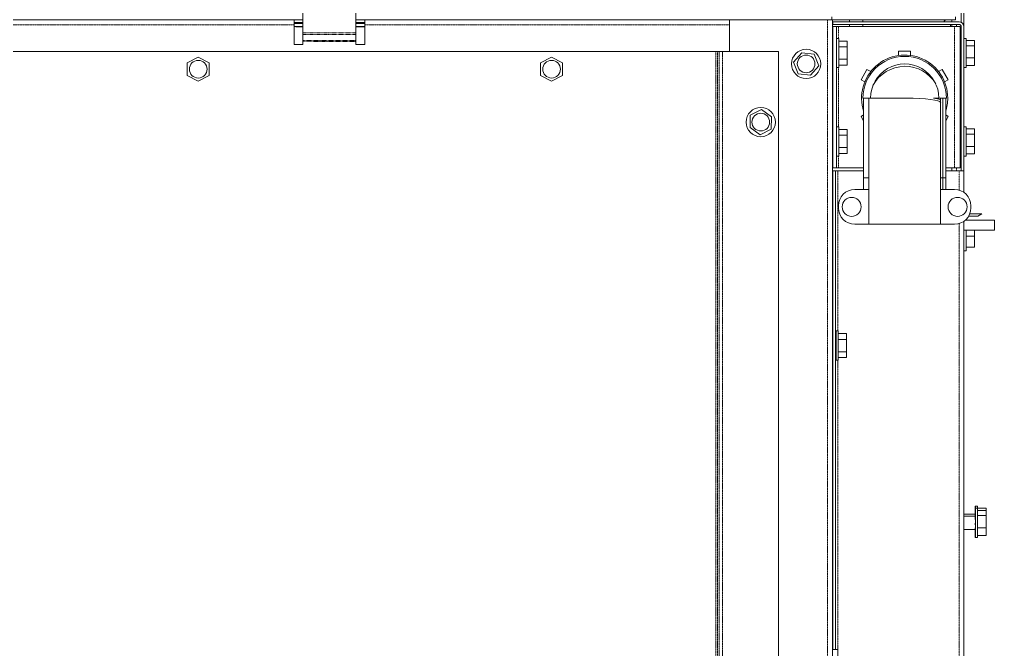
# Model space of a CAD drawing. Header units: millimetres. Extents: x 60499 to 556746, y 248297 to 497145.
# Drawn here: x 535686 to 547272, y 433242 to 440727 of the extents above; entities that cross this region are included whole.
import ezdxf

# ---------------------------------------------------------------- set-up
doc = ezdxf.new("R2010")
doc.units = ezdxf.units.MM
doc.linetypes.add('PHANTOM', pattern=[20, 10, -2, 2, -2, 2, -2])

msp = doc.modelspace()

# ---------------------------------------------------------------- linework, layer by layer
at = {"color": 7, "lineweight": 13, "ltscale": 0.018546}
for p, q in [((539054, 441192), (539054, 440569)), ((539684, 441192), (539684, 440569))]:
    msp.add_line(p, q, dxfattribs=at)
at = {"color": 7, "lineweight": 13, "ltscale": 0.013465}
msp.add_line((546877, 440693), (546877, 441145), dxfattribs=at)
at = {"color": 7, "lineweight": 13, "ltscale": 0.01495}
msp.add_line((546907, 440643), (546907, 441145), dxfattribs=at)
at = {"color": 7, "lineweight": 13, "ltscale": 0.00093364}
msp.add_line((545341, 440725), (545341, 440757), dxfattribs=at)
at = {"color": 7, "lineweight": 13, "ltscale": 0.000999991}
msp.add_line((546810, 440723), (546810, 440757), dxfattribs=at)
at = {"color": 7, "lineweight": 13, "ltscale": 0.03937}
for p, q in [((538949, 440725), (532230, 440725)), ((544124, 440724), (539789, 440725)), ((544124, 440725), (545286, 440725)), ((545349, 440725), (545349, 423543)), ((545349, 440723), (546810, 440723)), ((545353, 440699), (546851, 440699)), ((545353, 440669), (546851, 440669)), ((545353, 440643), (545353, 438964)), ((545393, 440643), (545393, 438964)), ((546798, 440643), (545419, 440643)), ((546865, 440643), (546865, 438964)), ((546877, 438928), (546877, 440643)), ((546907, 438928), (546907, 440643)), ((528543, 440347), (543961, 440347)), ((544041, 440347), (544705, 440347)), ((544705, 440347), (544705, 424179)), ((545717, 439793), (545717, 438848)), ((545777, 438848), (545777, 439793)), ((546632, 439793), (546632, 438848)), ((546658, 438707), (546658, 439793)), ((546692, 438848), (546692, 439793)), ((545353, 433242), (545353, 438928)), ((545383, 433242), (545383, 438928)), ((546907, 423310), (546907, 438328)), ((546632, 438295), (545777, 438295))]:
    msp.add_line(p, q, dxfattribs=at)
at = {"color": 7, "linetype": 'PHANTOM', "lineweight": 13, "ltscale": 0.03937}
for p, q in [((538949, 440662), (532230, 440662)), ((544124, 440662), (539789, 440662)), ((545286, 440725), (545286, 423543)), ((546798, 440643), (546798, 438964)), ((543961, 440347), (543961, 424179)), ((543979, 440347), (543979, 424179)), ((543999, 424179), (543999, 440347)), ((544041, 424179), (544041, 440347)), ((545419, 440155), (545419, 439453)), ((545409, 438928), (545409, 437027)), ((546851, 423310), (546851, 438302)), ((545409, 436680), (545409, 433242))]:
    msp.add_line(p, q, dxfattribs=at)
at = {"color": 7, "lineweight": 13, "ltscale": 0.001865}
for p, q in [((538949, 440725), (538949, 440662)), ((539789, 440725), (539789, 440662)), ((545286, 440725), (545349, 440725))]:
    msp.add_line(p, q, dxfattribs=at)
at = {"color": 7, "lineweight": 13, "ltscale": 0.003125}
for p, q in [((538949, 440723), (539054, 440723)), ((538949, 440691), (539054, 440691)), ((539054, 440678), (538949, 440678)), ((538949, 440645), (539054, 440645)), ((539684, 440723), (539789, 440723)), ((539684, 440691), (539789, 440691)), ((539789, 440678), (539684, 440678)), ((539684, 440645), (539789, 440645)), ((538949, 440431), (539054, 440431)), ((539684, 440431), (539789, 440431))]:
    msp.add_line(p, q, dxfattribs=at)
at = {"color": 7, "lineweight": 13, "ltscale": 0.006885}
for p, q in [((538949, 440662), (538949, 440431)), ((539789, 440662), (539789, 440431))]:
    msp.add_line(p, q, dxfattribs=at)
at = {"color": 7, "lineweight": 13, "ltscale": 0.000166525}
msp.add_line((538971, 440639), (538971, 440645), dxfattribs=at)
at = {"color": 7, "lineweight": 13, "ltscale": 0.002447}
msp.add_line((539054, 440639), (538971, 440639), dxfattribs=at)
at = {"color": 7, "lineweight": 13, "ltscale": 0.00085245}
msp.add_line((539712, 440639), (539684, 440639), dxfattribs=at)
at = {"color": 7, "lineweight": 13, "ltscale": 0.002273}
msp.add_line((539789, 440639), (539712, 440639), dxfattribs=at)
at = {"color": 7, "lineweight": 13, "ltscale": 0.01125}
msp.add_line((544124, 440725), (544124, 440347), dxfattribs=at)
at = {"color": 7, "lineweight": 13, "ltscale": 0.000124954}
for p, q in [((545353, 440673), (545349, 440673)), ((545353, 440639), (545349, 440639)), ((545353, 440408), (545349, 440408)), ((545353, 440249), (545349, 440249)), ((545353, 439358), (545349, 439358)), ((545353, 439199), (545349, 439199)), ((545349, 437518), (545353, 437518)), ((545349, 437369), (545353, 437369)), ((545353, 436933), (545349, 436933)), ((545353, 436774), (545349, 436774))]:
    msp.add_line(p, q, dxfattribs=at)
at = {"color": 7, "lineweight": 13, "ltscale": 0.000899998}
msp.add_line((545353, 440669), (545353, 440699), dxfattribs=at)
at = {"color": 7, "lineweight": 13, "ltscale": 0.0012}
for p, q in [((545353, 440643), (545393, 440643)), ((545353, 438964), (545393, 438964))]:
    msp.add_line(p, q, dxfattribs=at)
at = {"color": 7, "lineweight": 13, "ltscale": 0.000775074}
for p, q in [((545393, 440643), (545419, 440643)), ((545396, 440502), (545422, 440502)), ((545396, 440155), (545422, 440155)), ((545396, 439453), (545422, 439453)), ((546909, 439453), (546935, 439453)), ((545396, 439105), (545422, 439105)), ((546909, 439105), (546935, 439105)), ((545383, 438928), (545409, 438928)), ((545393, 438964), (545419, 438964)), ((545389, 437027), (545415, 437027)), ((545389, 436680), (545415, 436680)), ((545383, 433242), (545409, 433242))]:
    msp.add_line(p, q, dxfattribs=at)
at = {"color": 7, "linetype": 'PHANTOM', "lineweight": 13, "ltscale": 0.0042}
for p, q in [((545419, 440643), (545419, 440502)), ((545419, 439105), (545419, 438964))]:
    msp.add_line(p, q, dxfattribs=at)
at = {"color": 7, "lineweight": 13, "ltscale": 0.000718575}
for p, q in [((545548, 440723), (545548, 440699)), ((545707, 440723), (545707, 440699))]:
    msp.add_line(p, q, dxfattribs=at)
at = {"color": 7, "lineweight": 13, "ltscale": 0.000749994}
for p, q in [((545548, 440669), (545548, 440643)), ((545707, 440669), (545707, 440643)), ((546750, 440643), (546750, 440669)), ((546767, 440643), (546767, 440669))]:
    msp.add_line(p, q, dxfattribs=at)
at = {"color": 7, "lineweight": 13, "ltscale": 0.000718605}
msp.add_line((546767, 440699), (546767, 440723), dxfattribs=at)
at = {"color": 7, "lineweight": 13, "ltscale": 0.001975}
for p, q in [((546798, 440643), (546865, 440643)), ((546798, 438964), (546865, 438964))]:
    msp.add_line(p, q, dxfattribs=at)
at = {"color": 7, "linetype": 'PHANTOM', "lineweight": 13, "ltscale": 0.000749994}
msp.add_line((546820, 440669), (546820, 440643), dxfattribs=at)
at = {"color": 7, "lineweight": 13, "ltscale": 0.000637865}
for p, q in [((539054, 440569), (539054, 440548)), ((539684, 440569), (539684, 440548))]:
    msp.add_line(p, q, dxfattribs=at)
at = {"color": 7, "linetype": 'PHANTOM', "lineweight": 13, "ltscale": 0.01875}
for p, q in [((539684, 440569), (539054, 440569)), ((539684, 440548), (539054, 440548)), ((539054, 440478), (539684, 440478)), ((539054, 440468), (539684, 440467))]:
    msp.add_line(p, q, dxfattribs=at)
at = {"color": 7, "lineweight": 13, "ltscale": 0.002087}
for p, q in [((539054, 440548), (539054, 440478)), ((539684, 440548), (539684, 440478))]:
    msp.add_line(p, q, dxfattribs=at)
at = {"color": 7, "lineweight": 13, "ltscale": 0.000299259}
msp.add_line((539054, 440468), (539054, 440478), dxfattribs=at)
at = {"color": 7, "lineweight": 13, "ltscale": 0.001096}
for p, q in [((539054, 440431), (539054, 440468)), ((539684, 440467), (539684, 440431))]:
    msp.add_line(p, q, dxfattribs=at)
at = {"color": 7, "lineweight": 13, "ltscale": 0.000299289}
msp.add_line((539684, 440467), (539684, 440478), dxfattribs=at)
at = {"color": 7, "lineweight": 13, "ltscale": 6.24769e-05}
for p, q in [((545396, 440502), (545393, 440502)), ((545396, 440451), (545393, 440451)), ((545396, 440378), (545393, 440378)), ((545396, 440337), (545393, 440337)), ((545396, 440328), (545393, 440328)), ((545396, 440320), (545393, 440320)), ((545396, 440279), (545393, 440279)), ((545396, 440206), (545393, 440206)), ((545396, 440155), (545393, 440155)), ((545396, 439453), (545393, 439453)), ((545396, 439402), (545393, 439402)), ((546909, 439451), (546907, 439451)), ((546909, 439385), (546907, 439385)), ((545396, 439329), (545393, 439329)), ((545396, 439287), (545393, 439287)), ((545396, 439279), (545393, 439279)), ((545396, 439270), (545393, 439270)), ((546909, 439320), (546907, 439320)), ((546909, 439277), (546907, 439277)), ((546909, 439257), (546907, 439257)), ((545396, 439229), (545393, 439229)), ((545396, 439156), (545393, 439156)), ((546909, 439221), (546907, 439221)), ((546909, 439141), (546907, 439141)), ((545396, 439105), (545393, 439105)), ((546909, 439106), (546907, 439106)), ((545389, 437027), (545386, 437027)), ((545389, 436976), (545386, 436976)), ((545389, 436903), (545386, 436903)), ((545389, 436862), (545386, 436862)), ((545389, 436853), (545386, 436853)), ((545389, 436845), (545386, 436845)), ((545389, 436803), (545386, 436803)), ((545389, 436730), (545386, 436730)), ((545389, 436680), (545386, 436680))]:
    msp.add_line(p, q, dxfattribs=at)
at = {"color": 7, "lineweight": 13, "ltscale": 0.001518}
for p, q in [((545393, 440451), (545393, 440502)), ((545396, 440451), (545396, 440502)), ((545393, 439402), (545393, 439453)), ((545396, 439402), (545396, 439453))]:
    msp.add_line(p, q, dxfattribs=at)
at = {"color": 7, "lineweight": 13, "ltscale": 0.002172}
for p, q in [((545393, 440378), (545393, 440451)), ((545393, 439329), (545393, 439402))]:
    msp.add_line(p, q, dxfattribs=at)
at = {"color": 7, "lineweight": 13, "ltscale": 0.00366}
for p, q in [((545396, 440328), (545396, 440451)), ((545396, 439279), (545396, 439402))]:
    msp.add_line(p, q, dxfattribs=at)
at = {"color": 7, "lineweight": 13, "ltscale": 0.005178}
for p, q in [((545422, 440328), (545422, 440502)), ((545422, 439279), (545422, 439453))]:
    msp.add_line(p, q, dxfattribs=at)
at = {"color": 7, "lineweight": 13, "ltscale": 0.003}
for p, q in [((545422, 440471), (545522, 440471)), ((545422, 440402), (545522, 440402)), ((546935, 440477), (547036, 440477)), ((546935, 440416), (547036, 440416)), ((545422, 440255), (545522, 440255)), ((545422, 440186), (545522, 440186)), ((546935, 440270), (547036, 440270)), ((546935, 440180), (547036, 440180)), ((545422, 439422), (545522, 439422)), ((545422, 439353), (545522, 439353)), ((546935, 439428), (547036, 439428)), ((546935, 439366), (547036, 439366)), ((545422, 439205), (545522, 439205)), ((545422, 439136), (545522, 439136)), ((546935, 439220), (547036, 439220)), ((546935, 439130), (547036, 439130)), ((546935, 438152), (547036, 438152)), ((546935, 438021), (547036, 438021)), ((545415, 436996), (545515, 436996)), ((545415, 436927), (545515, 436927)), ((545415, 436779), (545515, 436779)), ((545415, 436711), (545515, 436711)), ((547072, 434921), (547173, 434921)), ((547072, 434895), (547173, 434895)), ((547072, 434834), (547173, 434834)), ((547072, 434688), (547173, 434688)), ((547072, 434597), (547173, 434597))]:
    msp.add_line(p, q, dxfattribs=at)
at = {"color": 7, "lineweight": 13, "ltscale": 0.00205}
for p, q in [((545522, 440471), (545522, 440402)), ((545522, 439422), (545522, 439353))]:
    msp.add_line(p, q, dxfattribs=at)
at = {"color": 7, "lineweight": 13, "ltscale": 0.004405}
for p, q in [((545522, 440402), (545522, 440255)), ((537810, 440280), (537679, 440211)), ((537941, 440211), (537810, 440280)), ((542009, 440280), (541878, 440211)), ((542140, 440211), (542009, 440280)), ((544983, 440333), (544885, 440222)), ((545130, 440316), (544983, 440333)), ((545183, 440178), (545130, 440316)), ((537679, 440211), (537679, 440063)), ((537941, 440063), (537941, 440211)), ((541878, 440211), (541878, 440063)), ((542140, 440063), (542140, 440211)), ((544885, 440222), (544938, 440083)), ((545085, 440066), (545183, 440178)), ((537679, 440063), (537810, 439995)), ((537810, 439995), (537941, 440063)), ((541878, 440063), (542009, 439995)), ((542009, 439995), (542140, 440063)), ((544938, 440083), (545085, 440066)), ((544370, 439591), (544368, 439443)), ((544502, 439658), (544370, 439591)), ((544622, 439572), (544502, 439658)), ((544620, 439424), (544622, 439572)), ((544368, 439443), (544488, 439357)), ((544488, 439357), (544620, 439424)), ((545522, 439353), (545522, 439205)), ((545515, 436927), (545515, 436779))]:
    msp.add_line(p, q, dxfattribs=at)
at = {"color": 7, "lineweight": 13, "ltscale": 0.000349991}
for p, q in [((546877, 440408), (546865, 440408)), ((546877, 440249), (546865, 440249)), ((546877, 439358), (546865, 439358)), ((546877, 439199), (546865, 439199))]:
    msp.add_line(p, q, dxfattribs=at)
at = {"color": 7, "lineweight": 13, "ltscale": 6.25971e-05}
for p, q in [((546909, 440501), (546907, 440501)), ((546909, 440435), (546907, 440435)), ((546909, 440370), (546907, 440370)), ((546909, 440327), (546907, 440327)), ((546909, 440306), (546907, 440306)), ((546909, 440271), (546907, 440271)), ((546909, 440191), (546907, 440191)), ((546909, 440156), (546907, 440156)), ((546909, 438202), (546907, 438202)), ((546909, 438160), (546907, 438160)), ((546909, 438152), (546907, 438152)), ((546909, 438143), (546907, 438143)), ((546909, 438102), (546907, 438102)), ((546909, 438029), (546907, 438029)), ((546909, 437978), (546907, 437978)), ((547046, 434944), (547044, 434944)), ((547046, 434919), (547044, 434919)), ((547046, 434853), (547044, 434853)), ((547046, 434788), (547044, 434788)), ((547046, 434745), (547044, 434745)), ((547046, 434724), (547044, 434724)), ((547046, 434689), (547044, 434689)), ((547046, 434609), (547044, 434609)), ((547046, 434574), (547044, 434574))]:
    msp.add_line(p, q, dxfattribs=at)
at = {"color": 7, "lineweight": 13, "ltscale": 0.001971}
for p, q in [((546907, 440435), (546907, 440501)), ((546909, 440435), (546909, 440501)), ((546907, 439385), (546907, 439451)), ((546909, 439385), (546909, 439451)), ((547044, 434853), (547044, 434919)), ((547046, 434853), (547046, 434919))]:
    msp.add_line(p, q, dxfattribs=at)
at = {"color": 7, "lineweight": 13, "ltscale": 0.001922}
for p, q in [((546907, 440370), (546907, 440435)), ((546907, 439320), (546907, 439385)), ((547044, 434788), (547044, 434853))]:
    msp.add_line(p, q, dxfattribs=at)
at = {"color": 7, "lineweight": 13, "ltscale": 4.24122e-05}
for p, q in [((546909, 440501), (546909, 440502)), ((547046, 434944), (547046, 434946)), ((547046, 434919), (547046, 434920))]:
    msp.add_line(p, q, dxfattribs=at)
at = {"color": 7, "lineweight": 13, "ltscale": 0.000774954}
for p, q in [((546909, 440502), (546935, 440502)), ((546909, 440155), (546935, 440155)), ((546909, 437978), (546935, 437978)), ((547046, 434946), (547072, 434946)), ((547046, 434920), (547072, 434920)), ((547046, 434573), (547072, 434573))]:
    msp.add_line(p, q, dxfattribs=at)
at = {"color": 7, "lineweight": 13, "ltscale": 0.003823}
for p, q in [((546909, 440306), (546909, 440435)), ((546909, 439257), (546909, 439385)), ((547046, 434724), (547046, 434853))]:
    msp.add_line(p, q, dxfattribs=at)
at = {"color": 7, "lineweight": 13, "ltscale": 0.009272}
for p, q in [((546935, 440191), (546935, 440502)), ((546935, 439141), (546935, 439453)), ((547072, 434920), (547072, 434609))]:
    msp.add_line(p, q, dxfattribs=at)
at = {"color": 7, "lineweight": 13, "ltscale": 0.001836}
for p, q in [((547036, 440477), (547036, 440416)), ((547036, 439428), (547036, 439366)), ((547173, 434895), (547173, 434834))]:
    msp.add_line(p, q, dxfattribs=at)
at = {"color": 7, "lineweight": 13, "ltscale": 0.004338}
for p, q in [((547036, 440416), (547036, 440270)), ((547036, 439366), (547036, 439220)), ((547173, 434834), (547173, 434688))]:
    msp.add_line(p, q, dxfattribs=at)
at = {"color": 7, "lineweight": 13, "ltscale": 0.000547995}
msp.add_line((543979, 440347), (543961, 440347), dxfattribs=at)
at = {"color": 7, "lineweight": 13, "ltscale": 0.000591128}
msp.add_line((543979, 440347), (543999, 440347), dxfattribs=at)
at = {"color": 7, "lineweight": 13, "ltscale": 0.001248}
msp.add_line((543999, 440347), (544041, 440347), dxfattribs=at)
at = {"color": 7, "lineweight": 13, "ltscale": 0.000248646}
for p, q in [((545393, 440328), (545393, 440337)), ((545393, 439279), (545393, 439287))]:
    msp.add_line(p, q, dxfattribs=at)
at = {"color": 7, "lineweight": 13, "ltscale": 0.000245733}
for p, q in [((545393, 440320), (545393, 440328)), ((545393, 439270), (545393, 439279))]:
    msp.add_line(p, q, dxfattribs=at)
at = {"color": 7, "lineweight": 13, "ltscale": 0.003659}
for p, q in [((545396, 440206), (545396, 440328)), ((545396, 439156), (545396, 439279)), ((546909, 438029), (546909, 438152)), ((545389, 436853), (545389, 436976)), ((545389, 436730), (545389, 436853))]:
    msp.add_line(p, q, dxfattribs=at)
at = {"color": 7, "lineweight": 13, "ltscale": 0.005172}
for p, q in [((545422, 440328), (545422, 440155)), ((545422, 439279), (545422, 439105))]:
    msp.add_line(p, q, dxfattribs=at)
at = {"color": 7, "lineweight": 13, "ltscale": 0.0015}
for p, q in [((546133, 440351), (546133, 440300)), ((546276, 440300), (546276, 440351)), ((545757, 440134), (545801, 440109)), ((546608, 440109), (546652, 440134)), ((545730, 439985), (545686, 440010)), ((546723, 440010), (546680, 439985))]:
    msp.add_line(p, q, dxfattribs=at)
at = {"color": 7, "lineweight": 13, "ltscale": 0.00425}
for p, q in [((546276, 440351), (546133, 440351)), ((545686, 440010), (545757, 440134)), ((546652, 440134), (546723, 440010))]:
    msp.add_line(p, q, dxfattribs=at)
at = {"color": 7, "lineweight": 13, "ltscale": 0.000606206}
for p, q in [((546907, 440306), (546907, 440327)), ((547044, 434724), (547044, 434745))]:
    msp.add_line(p, q, dxfattribs=at)
at = {"color": 7, "lineweight": 13, "ltscale": 0.003436}
for p, q in [((546909, 440191), (546909, 440306)), ((546909, 439141), (546909, 439257)), ((547046, 434609), (547046, 434724))]:
    msp.add_line(p, q, dxfattribs=at)
at = {"color": 7, "lineweight": 13, "ltscale": 0.002174}
for p, q in [((545393, 440206), (545393, 440279)), ((545393, 439156), (545393, 439229))]:
    msp.add_line(p, q, dxfattribs=at)
at = {"color": 7, "lineweight": 13, "ltscale": 0.001514}
for p, q in [((545393, 440155), (545393, 440206)), ((545396, 440155), (545396, 440206)), ((545393, 439105), (545393, 439156)), ((545396, 439105), (545396, 439156))]:
    msp.add_line(p, q, dxfattribs=at)
at = {"color": 7, "lineweight": 13, "ltscale": 0.002046}
for p, q in [((545522, 440255), (545522, 440186)), ((545522, 439205), (545522, 439136))]:
    msp.add_line(p, q, dxfattribs=at)
at = {"color": 7, "lineweight": 13, "ltscale": 0.002388}
for p, q in [((546907, 440191), (546907, 440271)), ((546907, 439141), (546907, 439221)), ((547044, 434609), (547044, 434689))]:
    msp.add_line(p, q, dxfattribs=at)
at = {"color": 7, "lineweight": 13, "ltscale": 0.001036}
for p, q in [((546907, 440156), (546907, 440191)), ((546907, 439106), (546907, 439141)), ((547044, 434574), (547044, 434609))]:
    msp.add_line(p, q, dxfattribs=at)
at = {"color": 7, "lineweight": 13, "ltscale": 0.001078}
for p, q in [((546909, 440155), (546909, 440191)), ((546935, 440191), (546935, 440155)), ((546909, 439105), (546909, 439141)), ((546935, 439141), (546935, 439105)), ((547046, 434573), (547046, 434609)), ((547072, 434573), (547072, 434609))]:
    msp.add_line(p, q, dxfattribs=at)
at = {"color": 7, "lineweight": 13, "ltscale": 0.002691}
for p, q in [((547036, 440270), (547036, 440180)), ((547036, 439220), (547036, 439130)), ((547173, 434688), (547173, 434597))]:
    msp.add_line(p, q, dxfattribs=at)
at = {"color": 7, "lineweight": 13, "ltscale": 0.000229723}
for p, q in [((545709, 439793), (545717, 439793)), ((546692, 439793), (546700, 439793))]:
    msp.add_line(p, q, dxfattribs=at)
at = {"color": 7, "lineweight": 13, "ltscale": 0.001794}
for p, q in [((545717, 439793), (545777, 439793)), ((546632, 439793), (546692, 439793)), ((545777, 438848), (545717, 438848)), ((546692, 438848), (546632, 438848)), ((545777, 438707), (545717, 438707)), ((546692, 438707), (546632, 438707))]:
    msp.add_line(p, q, dxfattribs=at)
at = {"color": 7, "lineweight": 13, "ltscale": 0.000651562}
for p, q in [((545777, 439793), (545799, 439793)), ((546610, 439793), (546632, 439793))]:
    msp.add_line(p, q, dxfattribs=at)
at = {"color": 7, "lineweight": 13, "ltscale": 0.011646}
msp.add_line((546190, 439793), (545799, 439793), dxfattribs=at)
at = {"color": 7, "lineweight": 13, "ltscale": 0.000955657}
msp.add_line((546222, 439793), (546190, 439793), dxfattribs=at)
at = {"color": 7, "lineweight": 13, "ltscale": 0.000430852}
msp.add_line((546190, 439793), (546205, 439793), dxfattribs=at)
at = {"color": 7, "lineweight": 13, "ltscale": 0.000524927}
msp.add_line((546205, 439793), (546222, 439793), dxfattribs=at)
at = {"color": 7, "lineweight": 13, "ltscale": 0.001851}
msp.add_line((546610, 439793), (546548, 439793), dxfattribs=at)
at = {"color": 7, "lineweight": 13, "ltscale": 0.000169895}
msp.add_line((546632, 439747), (546632, 439741), dxfattribs=at)
at = {"color": 7, "lineweight": 13, "ltscale": 0.001059}
for p, q in [((545686, 439576), (545717, 439594)), ((546692, 439594), (546723, 439576))]:
    msp.add_line(p, q, dxfattribs=at)
at = {"color": 7, "lineweight": 13, "ltscale": 0.000124714}
for p, q in [((545349, 439531), (545353, 439531)), ((545349, 439531), (545353, 439531)), ((545349, 438854), (545353, 438854))]:
    msp.add_line(p, q, dxfattribs=at)
at = {"color": 7, "lineweight": 13, "ltscale": 0.000124834}
for p, q in [((545349, 439531), (545353, 439531)), ((545349, 436957), (545353, 436957)), ((545349, 436957), (545353, 436957)), ((545353, 436049), (545349, 436049))]:
    msp.add_line(p, q, dxfattribs=at)
at = {"color": 7, "lineweight": 13, "ltscale": 0.000125074}
for p, q in [((545353, 439531), (545349, 439531)), ((545349, 438303), (545353, 438303)), ((545349, 438172), (545353, 438172)), ((545349, 436693), (545353, 436693))]:
    msp.add_line(p, q, dxfattribs=at)
at = {"color": 7, "lineweight": 13, "ltscale": 0.001834}
for p, q in [((545717, 439523), (545686, 439576)), ((546723, 439576), (546692, 439523))]:
    msp.add_line(p, q, dxfattribs=at)
at = {"color": 7, "lineweight": 13, "ltscale": 4.24423e-05}
msp.add_line((546909, 439451), (546909, 439453), dxfattribs=at)
at = {"color": 7, "lineweight": 13, "ltscale": 0.000606176}
msp.add_line((546907, 439257), (546907, 439277), dxfattribs=at)
at = {"color": 7, "linetype": 'PHANTOM', "lineweight": 13, "ltscale": 0.000124954}
for p, q in [((545353, 439069), (545349, 439069)), ((545353, 439051), (545349, 439051))]:
    msp.add_line(p, q, dxfattribs=at)
at = {"color": 7, "lineweight": 13, "ltscale": 0.000900028}
for p, q in [((545383, 438928), (545353, 438928)), ((545383, 433242), (545353, 433242))]:
    msp.add_line(p, q, dxfattribs=at)
at = {"color": 7, "lineweight": 13, "ltscale": 0.009147}
msp.add_line((545409, 438928), (545717, 438928), dxfattribs=at)
at = {"color": 7, "lineweight": 13, "ltscale": 0.008847}
msp.add_line((545717, 438964), (545419, 438964), dxfattribs=at)
at = {"color": 7, "lineweight": 13, "ltscale": 0.003157}
msp.add_line((546798, 438964), (546692, 438964), dxfattribs=at)
at = {"color": 7, "lineweight": 13, "ltscale": 0.004707}
msp.add_line((546692, 438928), (546851, 438928), dxfattribs=at)
at = {"color": 7, "lineweight": 13, "ltscale": 0.001075}
msp.add_line((546767, 438964), (546767, 438928), dxfattribs=at)
at = {"color": 7, "linetype": 'PHANTOM', "lineweight": 13, "ltscale": 0.001075}
msp.add_line((546820, 438964), (546820, 438928), dxfattribs=at)
at = {"color": 7, "lineweight": 13, "ltscale": 0.001675}
msp.add_line((546907, 438928), (546851, 438928), dxfattribs=at)
at = {"color": 7, "linetype": 'PHANTOM', "lineweight": 13, "ltscale": 0.006777}
msp.add_line((546851, 438700), (546851, 438928), dxfattribs=at)
at = {"color": 7, "lineweight": 13, "ltscale": 0.007556}
msp.add_line((546907, 438674), (546907, 438928), dxfattribs=at)
at = {"color": 7, "lineweight": 13, "ltscale": 0.004197}
for p, q in [((545717, 438848), (545717, 438707)), ((545777, 438707), (545777, 438848)), ((546632, 438848), (546632, 438707)), ((546692, 438707), (546692, 438848))]:
    msp.add_line(p, q, dxfattribs=at)
at = {"color": 7, "lineweight": 13, "ltscale": 0.00315}
for p, q in [((545611, 438707), (545717, 438707)), ((546692, 438707), (546798, 438707))]:
    msp.add_line(p, q, dxfattribs=at)
at = {"color": 7, "lineweight": 13, "ltscale": 0.001023}
for p, q in [((545751, 438707), (545717, 438707)), ((546692, 438707), (546658, 438707))]:
    msp.add_line(p, q, dxfattribs=at)
at = {"color": 7, "lineweight": 13, "ltscale": 0.012275}
for p, q in [((545777, 438295), (545777, 438707)), ((546632, 438707), (546632, 438295))]:
    msp.add_line(p, q, dxfattribs=at)
at = {"color": 7, "lineweight": 13, "ltscale": 0.000775014}
for p, q in [((545418, 438488), (545418, 438514)), ((546991, 438488), (546991, 438514))]:
    msp.add_line(p, q, dxfattribs=at)
at = {"color": 7, "lineweight": 13, "ltscale": 0.010332}
msp.add_line((547272, 438343), (546925, 438343), dxfattribs=at)
at = {"color": 7, "lineweight": 13, "ltscale": 0.003314}
msp.add_line((547076, 438390), (546965, 438390), dxfattribs=at)
at = {"color": 7, "lineweight": 13, "ltscale": 0.004281}
msp.add_line((547122, 438418), (546978, 438418), dxfattribs=at)
at = {"color": 7, "lineweight": 13, "ltscale": 0.001604}
msp.add_line((547122, 438418), (547076, 438390), dxfattribs=at)
at = {"color": 7, "lineweight": 13, "ltscale": 0.003542}
msp.add_line((547272, 438343), (547272, 438223), dxfattribs=at)
at = {"color": 7, "lineweight": 13, "ltscale": 0.004945}
for p, q in [((545611, 438295), (545777, 438295)), ((546632, 438295), (546798, 438295))]:
    msp.add_line(p, q, dxfattribs=at)
at = {"color": 7, "lineweight": 13, "ltscale": 0.010878}
msp.add_line((547272, 438223), (546907, 438223), dxfattribs=at)
at = {"color": 7, "lineweight": 13, "ltscale": 0.000649189}
msp.add_line((546907, 438202), (546907, 438223), dxfattribs=at)
at = {"color": 7, "lineweight": 13, "ltscale": 0.002136}
for p, q in [((546909, 438152), (546909, 438223)), ((547036, 438223), (547036, 438152))]:
    msp.add_line(p, q, dxfattribs=at)
at = {"color": 7, "lineweight": 13, "ltscale": 0.007311}
msp.add_line((546935, 437978), (546935, 438223), dxfattribs=at)
at = {"color": 7, "lineweight": 13, "ltscale": 0.000247204}
for p, q in [((546907, 438152), (546907, 438160)), ((545386, 436845), (545386, 436853))]:
    msp.add_line(p, q, dxfattribs=at)
at = {"color": 7, "lineweight": 13, "ltscale": 0.000247174}
for p, q in [((546907, 438143), (546907, 438152)), ((545386, 436853), (545386, 436862))]:
    msp.add_line(p, q, dxfattribs=at)
at = {"color": 7, "lineweight": 13, "ltscale": 0.002173}
for p, q in [((546907, 438029), (546907, 438102)), ((545386, 436903), (545386, 436976)), ((545386, 436730), (545386, 436803))]:
    msp.add_line(p, q, dxfattribs=at)
at = {"color": 7, "lineweight": 13, "ltscale": 0.0039}
msp.add_line((547036, 438152), (547036, 438021), dxfattribs=at)
at = {"color": 7, "lineweight": 13, "ltscale": 0.001516}
for p, q in [((546907, 437978), (546907, 438029)), ((546909, 437978), (546909, 438029)), ((545386, 436976), (545386, 437027)), ((545389, 436976), (545389, 437027)), ((545386, 436680), (545386, 436730)), ((545389, 436680), (545389, 436730))]:
    msp.add_line(p, q, dxfattribs=at)
at = {"color": 7, "lineweight": 13, "ltscale": 8.99908e-05}
for p, q in [((545386, 436933), (545383, 436933)), ((545386, 436774), (545383, 436774))]:
    msp.add_line(p, q, dxfattribs=at)
at = {"color": 7, "lineweight": 13, "ltscale": 0.005175}
for q in [(545415, 437027), (545415, 436680)]:
    msp.add_line((545415, 436853), q, dxfattribs=at)
at = {"color": 7, "lineweight": 13, "ltscale": 0.002048}
for p, q in [((545515, 436996), (545515, 436927)), ((545515, 436779), (545515, 436711))]:
    msp.add_line(p, q, dxfattribs=at)
at = {"color": 7, "lineweight": 13, "ltscale": 0.017783}
msp.add_line((545349, 436049), (545349, 435452), dxfattribs=at)
at = {"color": 7, "lineweight": 13, "ltscale": 7.2308e-05}
msp.add_line((545349, 435402), (545351, 435403), dxfattribs=at)
at = {"color": 7, "lineweight": 13, "ltscale": 0.000144303}
msp.add_line((545353, 435395), (545349, 435392), dxfattribs=at)
at = {"color": 7, "lineweight": 13, "ltscale": 0.004088}
for p, q in [((547044, 434851), (546907, 434851)), ((547044, 434826), (546907, 434826)), ((547044, 434667), (546907, 434667))]:
    msp.add_line(p, q, dxfattribs=at)
at = {"color": 7, "lineweight": 13, "ltscale": 0.000756752}
for p, q in [((547044, 434919), (547044, 434944)), ((547173, 434921), (547173, 434895))]:
    msp.add_line(p, q, dxfattribs=at)
at = {"color": 7, "lineweight": 13, "ltscale": 0.000714189}
msp.add_line((547046, 434920), (547046, 434944), dxfattribs=at)
at = {"color": 7, "lineweight": 13, "ltscale": 0.001275}
msp.add_line((547072, 434946), (547072, 434903), dxfattribs=at)
at = {"color": 7, "lineweight": 13, "ltscale": 0.013787}
msp.add_line((545409, 433242), (545409, 432779), dxfattribs=at)
at = {"color": 7, "lineweight": 13, "ltscale": 0.03937}
for points in [[(546548, 439793), (546573, 439790), (546594, 439786)], [(546594, 439786), (546611, 439781), (546622, 439775), (546627, 439770), (546631, 439761)]]:
    msp.add_lwpolyline(points, dxfattribs=at)
for centre, radius in [((545034, 440200), 174), ((545034, 440200), 105), ((537810, 440137), 105), ((542009, 440137), 105), ((544495, 439508), 174), ((544495, 439508), 105), ((545575, 438501), 113), ((546834, 438501), 113)]:
    msp.add_circle(centre, radius, dxfattribs=at)
for centre, radius, start, end in [((546698, 440698), 25.2, 91.0553, 177.6092), ((546851, 440643), 56.3, 360, 90), ((546851, 440643), 26, 360, 90), ((546205, 439793), 512, 0, 197.7662), ((546205, 439793), 496, 360, 179.9923), ((546205, 439793), 406, 360, 180.0023), ((546208, 439740), 431, 90.4361, 152.0416), ((546208, 439747), 424, 30.5059, 90.4353), ((546582, 439751), 50.1, 358.4329, 12.228), ((546205, 439793), 512, 342.2334, 0), ((545611, 438514), 193, 90, 180), ((546798, 438514), 193, 0, 90), ((545611, 438488), 193, 180, 270), ((546798, 438488), 193, 270, 0), ((545323, 435452), 26, 358.7471, 0), ((545323, 435452), 56.3, 300, 302.4934)]:
    msp.add_arc(centre, radius, start, end, dxfattribs=at)
for centre, major_axis, ratio, start_param, end_param in [((546205, 439740), (428, 0), 0.123897, 0.0151, 1.529561), ((546208, 439741), (424, 0), 0.122957, 6.283178, 7.820024), ((545396, 437112), (-56.3, 0), 0.707107, 0.586446, 0.710095)]:
    msp.add_ellipse(centre, major_axis=major_axis, ratio=ratio, start_param=start_param, end_param=end_param, dxfattribs=at)

doc.saveas('drawing.dxf')
